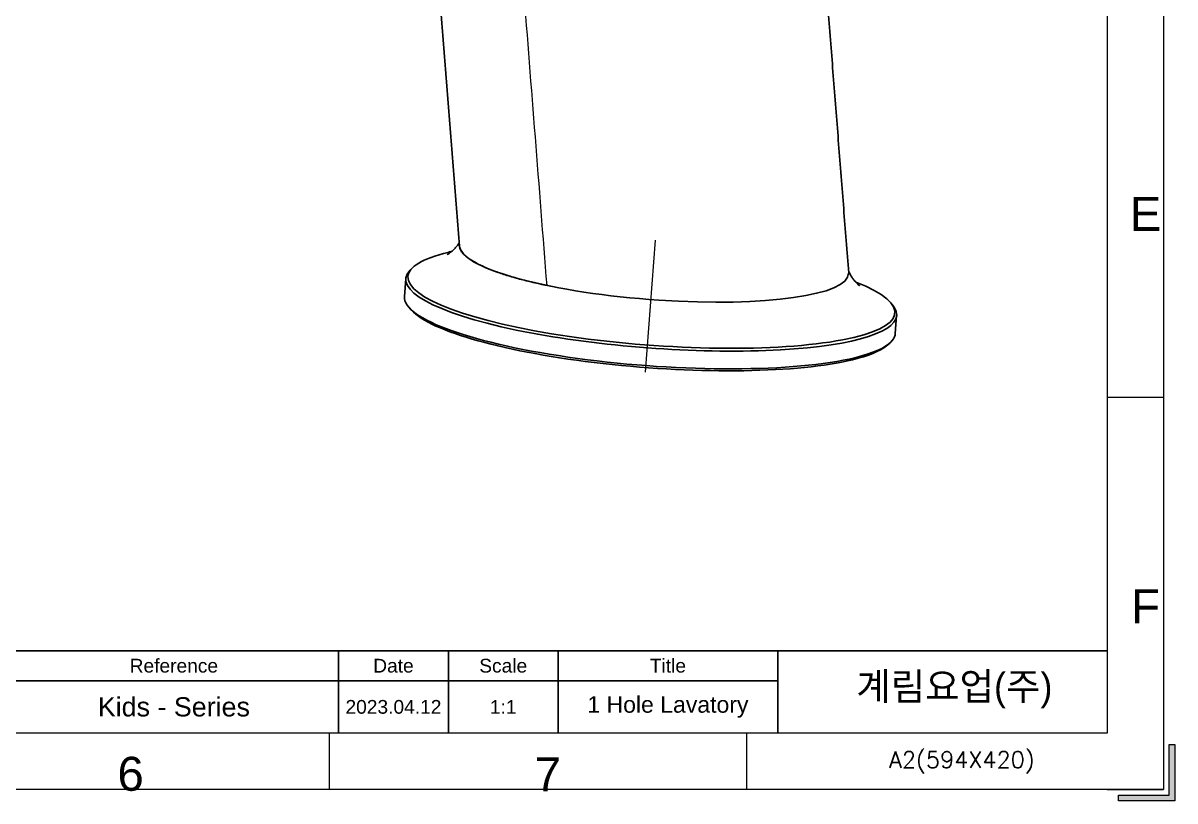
# Model space of a CAD drawing. Header units: millimetres. Extents: x 2151 to 2745, y 1423 to 1843.
# Drawn here: x 2541.4 to 2745, y 1422.6 to 1560.1 of the extents above; entities that cross this region are included whole.
import ezdxf

# ---------------------------------------------------------------- set-up
doc = ezdxf.new("R2010")
doc.units = ezdxf.units.MM
doc.linetypes.add('CENTERX2', pattern=[101.6, 63.5, -12.7, 12.7, -12.7])
doc.layers.add('CENTER', color=1, linetype='CENTERX2', lineweight=15)
doc.layers.add('TEXT', color=4, linetype='Continuous', lineweight=15)
doc.styles.add('Arial Unicode MS', font='ARIALUNI.ttf')
doc.styles.add('ROMANS', font='romans')
doc.styles.get("Standard").update_dxf_attribs({"font": 'arial.ttf'})

msp = doc.modelspace()

# ---------------------------------------------------------------- hatches: boundary and pattern name
at = {"linetype": 'Continuous', "lineweight": 13}
msp.add_hatch(color=256, dxfattribs=at).paths.add_polyline_path([(2744.961, 1422.603), (2734.961, 1422.603), (2734.961, 1423.603), (2743.961, 1423.603), (2743.961, 1432.603), (2744.961, 1432.603)], flags=0)

# ---------------------------------------------------------------- linework, layer by layer
at = {"linetype": 'Continuous', "lineweight": 18}
for p, q in [((2742.961, 1840.603), (2742.961, 1424.603)), ((2732.961, 1830.603), (2732.961, 1434.603)), ((2732.961, 1493.937), (2742.961, 1493.937)), ((2732.961, 1434.603), (2162.961, 1434.603)), ((2595.461, 1434.603), (2595.461, 1424.603)), ((2669.211, 1434.603), (2669.211, 1424.603)), ((2742.961, 1434.603), (2742.961, 1424.603)), ((2743.961, 1423.603), (2743.961, 1432.603)), ((2743.961, 1432.603), (2744.961, 1432.603)), ((2744.961, 1432.603), (2744.961, 1422.603)), ((2742.961, 1424.603), (2152.961, 1424.603)), ((2732.961, 1424.603), (2742.961, 1424.603)), ((2734.961, 1423.603), (2743.961, 1423.603)), ((2734.961, 1422.603), (2734.961, 1423.603)), ((2744.961, 1422.603), (2734.961, 1422.603))]:
    msp.add_line(p, q, dxfattribs=at)
at = {"linetype": 'Continuous', "lineweight": 25}
for p, q in [((2609.019, 1514.879), (2608.783, 1511.739)), ((2610.1, 1516.708), (2609.731, 1516.318)), ((2608.783, 1511.739), (2608.783, 1511.739)), ((2609.617, 1509.777), (2610.024, 1509.325)), ((2695.285, 1509.89), (2694.978, 1510.33)), ((2695.538, 1505.221), (2695.774, 1508.36)), ((2693.95, 1503.019), (2694.421, 1503.405))]:
    msp.add_line(p, q, dxfattribs=at)
for p, q in [((2470.522, 1449.156), (2732.961, 1449.156)), ((2597.133, 1434.603), (2597.133, 1449.156)), ((2597.133, 1434.603), (2597.133, 1449.156)), ((2597.133, 1434.603), (2597.133, 1449.156)), ((2616.537, 1434.603), (2616.537, 1449.156)), ((2635.941, 1434.603), (2635.941, 1449.156)), ((2674.749, 1434.603), (2674.749, 1449.156)), ((2538.921, 1443.82), (2674.749, 1443.82))]:
    msp.add_line(p, q)
for centre, major_axis, start_param, end_param in [((2652.429, 1512.046), (-43.035, 3.234), 5.7163876, 6.2831853), ((2652.429, 1512.046), (-43.035, 3.234), 5.6930221, 5.7163876), ((2652.898, 1518.286), (-34.37, 2.582), 0.0627972, 3.1602113), ((2652.397, 1511.619), (43.378, -3.259), 2.9749554, 4.1455914), ((2652.429, 1512.046), (-43.035, 3.234), 0, 3.7311956), ((2652.161, 1508.48), (-43.378, 3.259), 0, 2.574795), ((2652.128, 1508.041), (42.929, -3.226), 3.3541063, 5.7163877), ((2652.397, 1511.619), (43.378, -3.259), 0, 0.1666661), ((2652.397, 1511.619), (43.378, -3.259), 4.1455914, 6.2831853), ((2652.161, 1508.48), (-43.378, 3.259), 2.574795, 3.1416561), ((2652.128, 1508.041), (42.929, -3.226), 5.7163877, 6.0707003)]:
    msp.add_ellipse(centre, major_axis=major_axis, ratio=0.2063914, start_param=start_param, end_param=end_param, dxfattribs=at)
for points in [[(2687.3, 1515.929), (2680.178, 1606.826)], [(2614.765, 1568.243), (2618.495, 1520.643)]]:
    msp.add_open_spline(points, degree=1, dxfattribs=at)
at = {"linetype": 'Continuous', "lineweight": 18}
msp.add_open_spline([(2633.975, 1513.684), (2632.604, 1531.188), (2631.232, 1548.693), (2629.861, 1566.198)], degree=3, dxfattribs=at)
at = {"linetype": 'Continuous', "lineweight": 25}
for points, knots in [([(2618.454, 1521.172), (2618.437, 1521.15), (2618.416, 1521.121), (2618.395, 1521.091), (2618.389, 1521.084), (2618.389, 1521.083), (2618.389, 1521.083), (2618.389, 1521.083), (2618.389, 1521.083), (2618.23, 1520.865), (2617.937, 1520.5), (2617.496, 1520.033), (2617.106, 1519.679), (2616.777, 1519.42), (2616.524, 1519.246), (2616.357, 1519.145), (2616.307, 1519.119), (2616.303, 1519.117), (2616.303, 1519.117)], [0, 0, 0, 0, 0.0088531, 0.0116281, 0.0118678, 0.0118887, 0.0118949, 0.0118949, 0.0118992, 0.0118992, 0.1499286, 0.286149, 0.4207925, 0.5552873, 0.6911509, 0.8301444, 0.9737936, 1, 1, 1, 1]), ([(2689.2, 1513.643), (2689.191, 1513.65), (2689.148, 1513.682), (2689.01, 1513.796), (2688.795, 1513.997), (2688.521, 1514.287), (2688.2, 1514.675), (2687.848, 1515.171), (2687.591, 1515.602), (2687.457, 1515.857), (2687.439, 1515.891), (2687.437, 1515.894), (2687.437, 1515.895), (2687.437, 1515.895), (2687.395, 1515.976), (2687.346, 1516.069), (2687.291, 1516.175)], [0, 0, 0, 0, 0.124291, 0.2622623, 0.397153, 0.530507, 0.6640425, 0.799292, 0.9377073, 0.9573164, 0.9587459, 0.958974, 0.9590979, 0.9590979, 0.9591027, 1, 1, 1, 1])]:
    msp.add_open_spline(points, degree=3, knots=knots, dxfattribs=at)
msp.add_rational_spline([(2618.495, 1520.641), (2618.798, 1516.849), (2633.975, 1513.684)], [0.861012624308, 0.820502225919, 1], degree=2, dxfattribs=at)
at = {"layer": 'CENTER', "color": 1}
msp.add_line((2651.401, 1498.366), (2653.156, 1521.72), dxfattribs=at)

# ---------------------------------------------------------------- texts
at = {"linetype": 'Continuous', "lineweight": 13, "char_height": 6, "attachment_point": 7, "line_spacing_factor": 1.069626, "style": 'Arial Unicode MS'}
for s, insert in [('\\W1.0000;E', (2736.966, 1523.332)), ('\\W1.0000;F', (2737.201, 1453.999)), ('\\W1.0000;6', (2558.055, 1424.318)), ('\\W1.0000;7', (2631.805, 1424.332))]:
    msp.add_mtext(s, dxfattribs=dict(at, insert=insert))
at = {"layer": 'TEXT', "style": 'ROMANS'}
msp.add_text(' A2(594X420)', height=2.9106, dxfattribs=at).set_placement((2692.475, 1428.433))
at = {"layer": 'TEXT', "attachment_point": 5}
for s, width, insert, char_height in [('Reference', 58.212, (2568.027, 1446.488), 2.4255), ('Date', 19.404, (2606.835, 1446.488), 2.4255), ('Scale', 19.404, (2626.239, 1446.488), 2.4255), ('Title', 38.808, (2655.345, 1446.488), 2.4255), ('Kids - Series', 58.212, (2568.027, 1439.212), 3.3957), ('2023.04.12', 19.404, (2606.835, 1439.212), 2.4255), ('1:1', 19.404, (2626.239, 1439.212), 2.4255), ('1 Hole Lavatory', 38.808, (2655.345, 1439.212), 2.9106)]:
    msp.add_mtext_dynamic_manual_height_columns(s, width=width, gutter_width=12.127, heights=[0], dxfattribs=dict(at, insert=insert, char_height=char_height))
at = {"layer": 'TEXT', "linetype": 'CENTERX2', "insert": (2705.967, 1442.114), "char_height": 4.851, "attachment_point": 5}
msp.add_mtext_dynamic_manual_height_columns('{\\fHYGothic-Medium|b0|i0|c129|p18;계림요업(주)}', width=58.212, gutter_width=12.127, heights=[0], dxfattribs=at)

doc.saveas('drawing.dxf')
